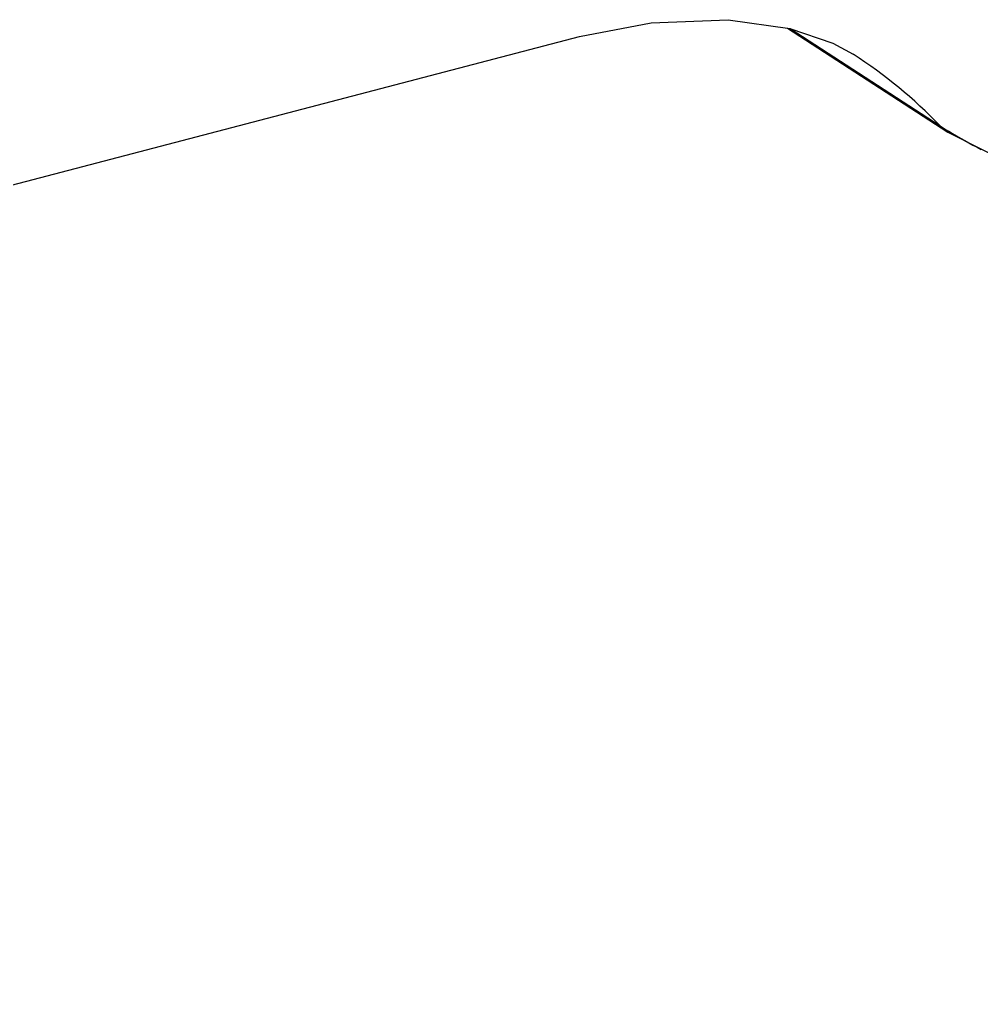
# Model space of a CAD drawing. Header units: millimetres. Extents: x 1571 to 1968, y -272 to 59.
# Drawn here: x 1758.14 to 1773.59, y -245.04 to -229.2 of the extents above; entities that cross this region are included whole.
import ezdxf

# ---------------------------------------------------------------- set-up
doc = ezdxf.new("R2010")
doc.units = ezdxf.units.MM
doc.layers.add('06___PRT_ALL_SURFS', color=7, linetype='Continuous')

msp = doc.modelspace()

# ---------------------------------------------------------------- linework, layer by layer
at = {"color": 7, "linetype": 'Continuous'}
for p, q in [((1770.473, -229.334), (1773.049, -231.005)), ((1770.517, -229.341), (1772.926, -230.904)), ((1767.133, -229.47), (1767.132, -229.471)), ((1771.529, -229.753), (1771.53, -229.754)), ((1772.926, -230.904), (1773.049, -231.005))]:
    msp.add_line(p, q, dxfattribs=at)
msp.add_lwpolyline([(1773.049, -231.005), (1774.641, -231.812), (1776.626, -232.4), (1778.925, -232.745), (1781.485, -232.857), (1784.258, -232.749), (1787.22, -232.432), (1790.05, -231.969)], dxfattribs=at)
for centre, radius, start, end in [((1767.182, -236.453), 7.986, 44.0126, 57.0133), ((1776.665, -225.139), 6.872, 237.0302, 238.338), ((1776.93, -224.7), 7.384, 238.3804, 243.0782)]:
    msp.add_arc(centre, radius, start, end, dxfattribs=at)
at = {"layer": '06___PRT_ALL_SURFS', "color": 7, "linetype": 'Continuous'}
msp.add_line((1707.699, -245.038), (1767.132, -229.471), dxfattribs=at)
msp.add_lwpolyline([(1767.133, -229.47), (1768.286, -229.247), (1769.522, -229.199), (1770.513, -229.34), (1771.2, -229.574), (1771.53, -229.754)], dxfattribs=at)

doc.saveas('drawing.dxf')
